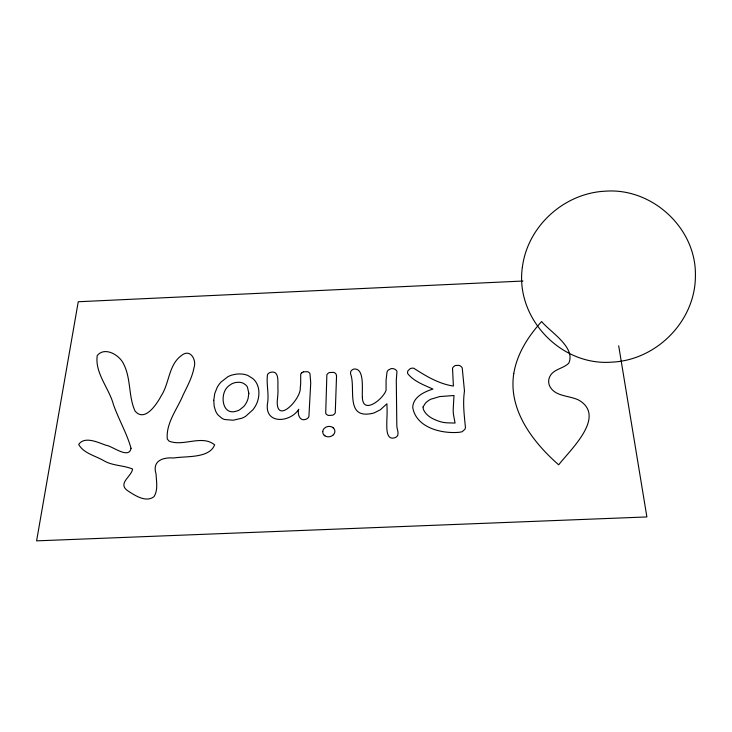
<?xml version="1.0" encoding="UTF-8"?>
<svg xmlns="http://www.w3.org/2000/svg" width="732" height="732" viewBox="0 0 732 732"><rect width="100%" height="100%" fill="white"/><g stroke="black" fill="none" stroke-linecap="round" stroke-linejoin="round"><path stroke-width="1.1" d="M301.465 373.1L302.16 372.497M303.405 371.856L307.403 371.673A4.474 3.66 -11.1 0 1 308.62 372.213L309.279 372.753A4.584 3.742 -11.1 0 1 309.965 373.75L310.734 382.854L308.904 416.517A4.529 3.788 -12.2 0 1 308.245 417.661L307.934 417.999A5.243 4.383 -12.2 0 1 307.184 418.622A4.968 4.154 -12.2 0 1 305.885 419.29C299.827 421.824 297.128 414.019 298.729 409.28C290.494 422.52 265.039 424.706 267.39 404.183C269.321 394.374 266.146 384.337 267.509 374.656A4.438 3.596 -13.3 0 1 268.305 373.613A5.023 4.072 -13.3 0 1 269.037 373.027A4.822 3.916 -13.3 0 1 270.318 372.387C280.118 369.752 277.419 383.229 277.968 389.424C278.142 393.377 277.584 397.302 277.236 401.237C276.55 425.274 301.749 398.235 300.248 387.384A41.724 33.974 -14.3 0 0 300.678 383.312L300.715 374.162A4.575 3.733 -11.1 0 1 303.377 371.874M522.977 281.033L78.251 301.74L36.6 540.857L646.887 516.938L618.686 345.788M322.739 431.587A5.938 5.033 -10.8 0 1 324.148 428.522A6.927 5.874 -10.8 0 1 324.816 427.927A6.057 5.133 -10.8 0 1 331.495 426.811A6.057 5.133 -10.8 0 1 334.853 431.606A5.902 5.005 -10.8 0 1 333.243 434.89M322.785 431.606A6.039 5.115 -10.8 0 0 326.124 436.428A6.039 5.115 -10.8 0 0 332.776 435.284A7.082 6.002 -10.8 0 0 333.234 434.89M324.917 435.787A6.927 5.865 -10.7 0 1 324.249 435.266M332.639 427.424A7.091 6.012 -10.9 0 1 333.307 427.936M362.367 397.348C362.88 415.502 383.422 398.766 386.057 390.284L386.084 380.1L386.981 372.286A6.872 5.664 -4.8 0 1 388.143 370.191L391.007 368.663A5.774 4.758 -4.9 0 1 392.755 368.617A5.234 4.319 -4.9 0 1 394.603 369.111A5.893 4.859 -4.9 0 1 395.811 369.861L396.415 370.474A4.191 3.45 -4.8 0 1 396.954 371.527L396.287 380.228L396.817 425.164A24.412 20.761 -2.7 0 0 397.412 429.4A23.891 20.405 -6.9 0 1 398.016 433.554L397.842 434.872A4.529 3.87 -5.2 0 1 397.238 436.034L396.936 436.382A5.399 4.612 -5.2 0 1 395.802 437.279A5.014 4.282 -5.2 0 1 394.447 437.855C387.567 439.969 386.798 431.423 386.807 426.665A190.778 159.192 9.9 0 1 386.981 417.048A172.834 141.862 -18.3 0 0 387.036 407.559L386.899 403.771L380.32 409.81L374.262 412.839A19.801 16.525 -7 0 1 369.056 413.946C345.687 416.892 355.743 387.512 350.665 374.125A9.946 8.171 -7.2 0 1 350.537 373.485L350.701 371.755A4.291 3.523 -7.6 0 1 351.314 370.712L351.616 370.392A5.334 4.383 -7.6 0 1 352.723 369.559A4.813 3.953 -7.6 0 1 354.004 369.029C364.856 367.967 361.828 389.634 362.367 397.348M464.481 391.034C462.606 403.396 464.344 415.703 465.461 427.854A8.134 6.917 0.6 0 1 464.71 429.455L462.121 431.77L459.055 432.319C441.414 433.856 416.188 427.689 412.747 407.514C412.967 397.019 424.286 391.748 432.96 389.076C424.167 385.078 413.983 381.464 407.779 373.723A4.849 3.999 -3.4 0 1 407.596 373.009A5.353 4.41 -3.4 0 1 407.632 371.801A4.895 4.035 -3.4 0 1 408.081 370.63L410.14 368.736A4.557 3.751 -3.4 0 1 411.466 368.26L412.436 368.141A4.255 3.504 -3.4 0 1 413.818 368.26C425.942 376.111 438.77 383.843 453.401 386.075L452.532 368.425A4.868 3.999 -0.1 0 1 453.062 367.29L454.389 366.055A4.639 3.806 -0.1 0 1 455.67 365.488L458.726 365.35A4.639 3.816 -0.1 0 1 460.071 365.799L461.544 366.906A4.84 3.98 -0.1 0 1 462.231 367.986L464.481 391.034M423.069 406.937L423.059 407.148A12.325 10.376 -1.5 0 0 423.691 410.057C426.756 416.499 433.939 419.665 440.38 421.714A27.926 23.378 -0.4 0 0 447.444 422.858L455.075 423.05L453.657 415.575A40.873 34.331 3.3 0 1 453.273 412.592A70.437 58.908 5.6 0 1 453.218 409.243L453.977 395.5L439.658 396.588L430.599 399.306A22.536 19.05 -0.8 0 0 425.567 402.993L423.069 406.937M336.537 376.065L335.256 412.821A4.639 3.889 -10.1 0 1 334.497 413.937L333.783 414.559A4.712 3.953 -10.1 0 1 332.502 415.245L328.394 415.419A4.712 3.953 -10.2 0 1 327.131 414.843L326.435 414.275A4.639 3.889 -10.2 0 1 325.703 413.232L326.865 374.839A4.566 3.751 -9.3 0 1 327.588 373.787L328.275 373.183A4.502 3.697 -9.3 0 1 329.528 372.542L333.563 372.359A4.612 3.788 -9.3 0 1 334.798 372.899L335.485 373.439A4.548 3.733 -9.3 0 1 336.198 374.427L336.537 376.065M131.037 448.295C129.024 459.705 112.023 445.815 106.012 445.266C98.189 442.549 84.775 435.796 78.681 444.397C83.411 453.291 95.553 455.816 103.834 460.712C112.636 465.927 123.662 465.241 132.602 469.038C131.504 476.871 116.324 483.797 128.713 491.419C135.676 495.93 146.244 502.683 154.013 496.671C158.231 489.9 156.383 481.473 156.044 473.961C151.936 460.703 162.934 457.161 173.768 457.994C185.91 455.926 209.361 458.635 214.632 444.855C201.986 434.341 183.146 446.987 168.955 441.067L167.28 438.99C165.862 423.023 177.327 409.042 183.183 394.832C187.392 386.093 192.205 377.373 193.998 367.729C196.844 359.943 190.283 348.304 181.655 355.368C168.415 364.746 169.54 383.312 161.095 396.021C156.776 404.137 144.652 422.693 134.999 410.972C128.375 396.287 131.11 378.966 123.827 364.39C120.021 355.331 104.859 346.099 97.237 355.551C94.666 372.972 109.068 388.207 113.433 404.531C118.593 419.372 126.837 433.188 131.037 448.295M213.771 400.285L214.174 406.269L215.483 410.698A28.731 23.479 -15.9 0 0 216.699 413.104A23.415 19.133 -16.3 0 0 217.944 414.888L221.833 418.256A15.683 12.828 -16.8 0 0 224.687 419.518L233.179 420.232L241.844 418.219A21.686 17.696 -16.4 0 0 245.641 416.316L252.924 409.764A31.439 25.547 -16.6 0 0 257.499 401.529C259.549 395.289 259.64 387.933 256.026 382.223A23.387 19.005 -16 0 0 252.65 378.435L247.965 375.534A19.307 15.674 -15.8 0 0 242.557 374.107L239.565 373.942A24.202 19.682 -16 0 0 235.951 374.198L232.3 374.958A19.233 15.61 -15.9 0 0 227.826 376.742L221.037 382.049A29.591 24.129 -15.7 0 0 217.148 387.466L214.723 393.615L213.771 400.285M522.374 267.217C514.999 317.661 560.483 365.918 611.229 362.166C656.43 360.592 695.848 320.781 695.4 275.287C696.233 228.366 652.505 187.923 605.922 191.144C564.463 192.827 527.626 225.895 522.374 267.217M248.853 393.276L248.084 398.455A24.632 19.984 -16.8 0 1 245.302 404.503A19.425 15.802 -16.6 0 1 243.683 406.58L239.602 409.856A11.666 9.525 -16.4 0 1 236.436 411.119C223.077 415.62 220.103 397.293 225.987 388.912A14.439 11.749 -15.9 0 1 228.823 385.819L231.413 384.044A11.977 9.726 -15.9 0 1 236.052 382.461L239.035 382.26A10.349 8.409 -15.8 0 1 243.408 383.339L245.476 384.721A12.828 10.422 -16 0 1 247.398 387.008L248.853 393.276M513.791 373.43C508.045 409.893 532.85 442.183 558.69 464.829C569.771 450.253 606.691 416.801 579.122 400.303C569.496 395.216 554.829 397.019 549.503 385.718A16.214 13.24 7.6 0 1 549.714 376.751C553.301 368.983 563.155 368.809 568.727 363.255C576.203 347.316 549.878 331.761 541.643 321.522C528.321 336.153 517.085 353.602 513.791 373.43"/></g></svg>
